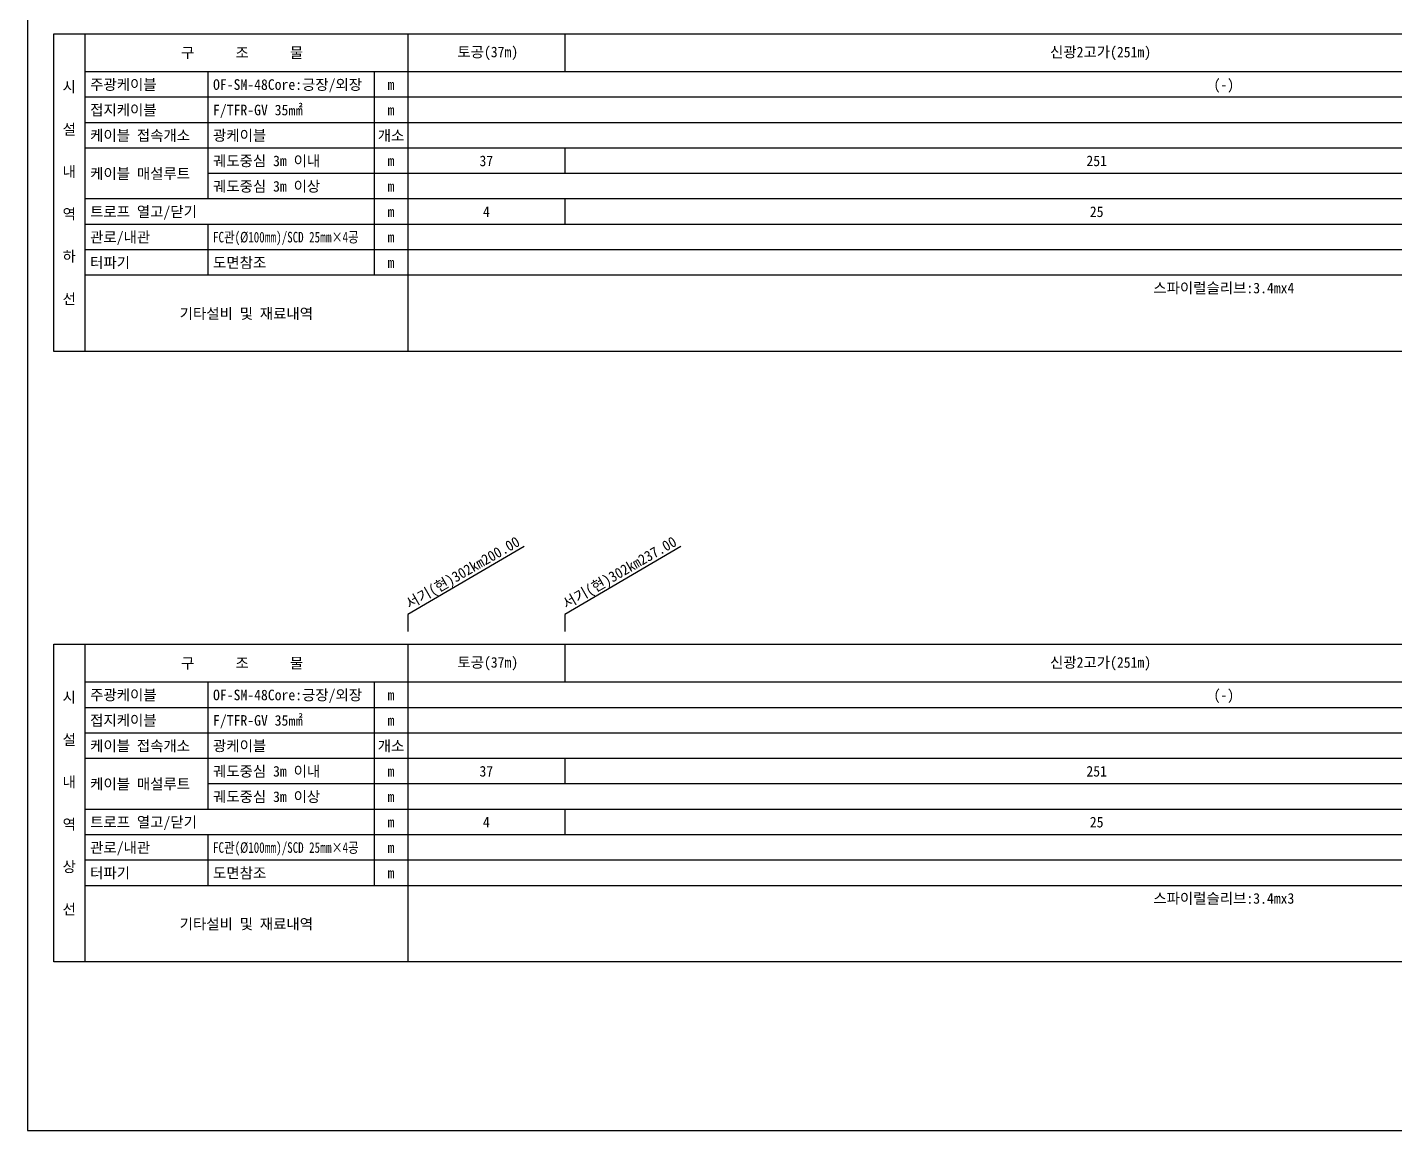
# Model space of a CAD drawing. Header units: millimetres. Extents: x 4198 to 4994, y 1103 to 1807.
# Drawn here: x 4197.9 to 4520.5, y 1103.1 to 1363.4 of the extents above; entities that cross this region are included whole.
import ezdxf
from ezdxf.enums import TextEntityAlignment as Align
from ezdxf.xclip import XClip

# ---------------------------------------------------------------- set-up
doc = ezdxf.new("R2010")
doc.units = ezdxf.units.MM
doc.header["$LTSCALE"] = 10
doc.header["$MEASUREMENT"] = 0
doc.header["$XCLIPFRAME"] = 2
for name, color, linetype in [('TT-TABL-LIN1', 4, 'Continuous'), ('TT-TABL-LIN2', 1, 'Continuous'), ('TT-TABL-TEX1', 6, 'Continuous'), ('TT-TABL-TEX2', 3, 'Continuous'), ('TZ-BASE', 253, 'Continuous'), ('TZ-LEAL', 1, 'Continuous'), ('TZ-LEAT', 3, 'Continuous')]:
    doc.layers.add(name, color=color, linetype=linetype)
doc.layers.add('TX-PAPR', color=2, linetype='Continuous', plot=False)
doc.styles.get("Standard").update_dxf_attribs({"font": 'GulimChe.ttf'})

# ---------------------------------------------------------------- blocks, each defined once
blk = doc.blocks.new('JD-DFHDH6GH34GH7')
at = {"layer": 'TZ-BASE'}
for p, q in [((154.82, -175), (200.66, 181.69)), ((54, -175), (80, 27.34))]:
    blk.add_line(p, q, dxfattribs=at)
blk = doc.blocks.new('JD-경부고속하선표_190503')
at = {"layer": 'TT-TABL-LIN1'}
blk.add_lwpolyline([(2, 114), (785.58, 114), (785.58, 39), (2, 39)], close=True, dxfattribs=at)
at = {"layer": 'TT-TABL-LIN2'}
for p, q in [((85.58, 114), (85.58, 39)), ((77.58, 105), (77.58, 57))]:
    blk.add_line(p, q, dxfattribs=at)
for points in [[(9.33, 114), (9.33, 39)], [(785.58, 105), (9.33, 105)], [(38.33, 105), (38.33, 75)], [(785.58, 99), (9.33, 99)], [(785.58, 93), (9.33, 93)], [(785.58, 87), (9.33, 87)], [(785.58, 81), (38.33, 81)], [(785.58, 75), (9.33, 75)], [(785.58, 69), (9.33, 69)], [(38.33, 69), (38.33, 57)], [(785.58, 63), (9.33, 63)], [(785.58, 57), (9.33, 57)]]:
    blk.add_lwpolyline(points, dxfattribs=at)
at = {"layer": 'TT-TABL-TEX1'}
for s, p in [('구      조      물', (46.45, 109.5)), ('시', (5.66, 101.5)), ('설', (5.66, 91.5)), ('내', (5.66, 81.5)), ('역', (5.66, 71.5)), ('하', (5.66, 61.5)), ('선', (5.66, 51.5))]:
    blk.add_text(s, height=2.5, rotation=0, dxfattribs=at).set_placement(p, align=Align.MIDDLE)
at = {"layer": 'TT-TABL-TEX2'}
for s, p in [('주광케이블', (10.59, 102)), ('OF-SM-48Core:긍장/외장', (39.59, 102)), ('접지케이블', (10.59, 96)), ('F/TFR-GV 35㎟', (39.59, 96)), ('케이블 접속개소', (10.59, 90)), ('광케이블', (39.59, 90)), ('궤도중심 3m 이내', (39.59, 84)), ('케이블 매설루트', (10.59, 81)), ('궤도중심 3m 이상', (39.59, 78)), ('트로프 열고/닫기', (10.59, 72)), ('관로/내관', (10.59, 66)), ('터파기', (10.59, 60)), ('도면참조', (39.59, 60))]:
    blk.add_text(s, height=2.5, rotation=0, dxfattribs=at).set_placement(p, align=Align.MIDDLE_LEFT)
for s, p in [('m', (81.58, 102)), ('m', (81.58, 96)), ('m', (81.58, 96)), ('개소', (81.58, 90)), ('m', (81.58, 84)), ('m', (81.58, 78)), ('m', (81.58, 72)), ('m', (81.58, 66)), ('m', (81.58, 60)), ('기타설비 및 재료내역', (47.45, 48))]:
    blk.add_text(s, height=2.5, rotation=0, dxfattribs=at).set_placement(p, align=Align.MIDDLE)
at = {"layer": 'TT-TABL-TEX2', "width": 0.8}
blk.add_text('FC관(Ø100㎜)/SCD 25㎜×4공', height=2.5, rotation=0, dxfattribs=at).set_placement((39.59, 66), align=Align.MIDDLE_LEFT)
blk = doc.blocks.new('JD-경부고속상선표_190503')
at = {"layer": 'TT-TABL-LIN1'}
blk.add_lwpolyline([(2, 114), (785.58, 114), (785.58, 39), (2, 39)], close=True, dxfattribs=at)
at = {"layer": 'TT-TABL-LIN2'}
for p, q in [((85.58, 114), (85.58, 39)), ((77.58, 105), (77.58, 57))]:
    blk.add_line(p, q, dxfattribs=at)
for points in [[(9.33, 114), (9.33, 39)], [(785.58, 105), (9.33, 105)], [(38.33, 105), (38.33, 75)], [(785.58, 99), (9.33, 99)], [(785.58, 93), (9.33, 93)], [(785.58, 87), (9.33, 87)], [(785.58, 81), (38.33, 81)], [(785.58, 75), (9.33, 75)], [(785.58, 69), (9.33, 69)], [(38.33, 69), (38.33, 57)], [(785.58, 63), (9.33, 63)], [(785.58, 57), (9.33, 57)]]:
    blk.add_lwpolyline(points, dxfattribs=at)
at = {"layer": 'TT-TABL-TEX1'}
for s, p in [('구      조      물', (46.45, 109.5)), ('시', (5.66, 101.5)), ('설', (5.66, 91.5)), ('내', (5.66, 81.5)), ('역', (5.66, 71.5)), ('상', (5.66, 61.5)), ('선', (5.66, 51.5))]:
    blk.add_text(s, height=2.5, rotation=0, dxfattribs=at).set_placement(p, align=Align.MIDDLE)
at = {"layer": 'TT-TABL-TEX2'}
for s, p in [('주광케이블', (10.59, 102)), ('OF-SM-48Core:긍장/외장', (39.59, 102)), ('접지케이블', (10.59, 96)), ('F/TFR-GV 35㎟', (39.59, 96)), ('케이블 접속개소', (10.59, 90)), ('광케이블', (39.59, 90)), ('궤도중심 3m 이내', (39.59, 84)), ('케이블 매설루트', (10.59, 81)), ('궤도중심 3m 이상', (39.59, 78)), ('트로프 열고/닫기', (10.59, 72)), ('관로/내관', (10.59, 66)), ('터파기', (10.59, 60)), ('도면참조', (39.59, 60))]:
    blk.add_text(s, height=2.5, rotation=0, dxfattribs=at).set_placement(p, align=Align.MIDDLE_LEFT)
for s, p in [('m', (81.58, 102)), ('m', (81.58, 96)), ('m', (81.58, 96)), ('개소', (81.58, 90)), ('m', (81.58, 84)), ('m', (81.58, 78)), ('m', (81.58, 72)), ('m', (81.58, 66)), ('m', (81.58, 60)), ('기타설비 및 재료내역', (47.45, 48))]:
    blk.add_text(s, height=2.5, rotation=0, dxfattribs=at).set_placement(p, align=Align.MIDDLE)
at = {"layer": 'TT-TABL-TEX2', "width": 0.8}
blk.add_text('FC관(Ø100㎜)/SCD 25㎜×4공', height=2.5, rotation=0, dxfattribs=at).set_placement((39.59, 66), align=Align.MIDDLE_LEFT)

msp = doc.modelspace()

# ---------------------------------------------------------------- linework, layer by layer
at = {"layer": 'TT-TABL-LIN2'}
for p, q in [((4324.68, 1361.87), (4324.68, 1352.87)), ((4324.68, 1217.85), (4324.68, 1208.85))]:
    msp.add_line(p, q, dxfattribs=at)
at = {"layer": 'TX-PAPR'}
msp.add_lwpolyline([(4197.89, 1103.05), (4993.89, 1103.05), (4993.89, 1619.05), (4197.89, 1619.05)], close=True, dxfattribs=at)
at = {"layer": 'TZ-LEAL'}
for points in [[(4324.68, 1334.87), (4324.68, 1328.87)], [(4324.68, 1322.87), (4324.68, 1316.87)], [(4315.07, 1240.87), (4287.68, 1224.85), (4287.68, 1220.85)], [(4352.07, 1240.87), (4324.68, 1224.85), (4324.68, 1220.85)], [(4324.68, 1190.85), (4324.68, 1184.85)], [(4324.68, 1178.85), (4324.68, 1172.85)]]:
    msp.add_lwpolyline(points, dxfattribs=at)

# ---------------------------------------------------------------- block references
at = {"layer": 'TT-TABL-LIN2'}
for name, p in [('JD-경부고속하선표_190503', (4202.11, 1247.87)), ('JD-경부고속상선표_190503', (4202.11, 1103.85))]:
    msp.add_blockref(name, p, dxfattribs=at)
at = {"layer": 'TZ-BASE'}
ref = msp.add_blockref('JD-DFHDH6GH34GH7', (4282.02, 1473), dxfattribs=at)
XClip(ref).set_block_clipping_path([(0.0000000001, -75), (700.0000000011, 75.0000000102)])

# ---------------------------------------------------------------- texts
at = {"layer": 'TT-TABL-TEX2'}
for s, p in [('토공(37m)', (4306.52, 1357.37)), ('신광2고가(251m)', (4451.1, 1357.37)), ('토공(37m)', (4306.52, 1213.35)), ('신광2고가(251m)', (4451.1, 1213.35))]:
    msp.add_text(s, height=2.5, dxfattribs=at).set_placement(p, align=Align.MIDDLE)
for s, p in [('(-)', (4480.18, 1349.87)), ('37', (4306.18, 1331.87)), ('251', (4450.18, 1331.87)), ('4', (4306.18, 1319.87)), ('25', (4450.18, 1319.87)), ('스파이럴슬리브:3.4mx4', (4480.18, 1301.87)), ('(-)', (4480.18, 1205.85)), ('37', (4306.18, 1187.85)), ('251', (4450.18, 1187.85)), ('4', (4306.18, 1175.85)), ('25', (4450.18, 1175.85)), ('스파이럴슬리브:3.4mx3', (4480.18, 1157.85))]:
    msp.add_text(s, height=2.5, dxfattribs=at).set_placement(p, align=Align.MIDDLE_CENTER)
at = {"layer": 'TZ-LEAT'}
for s, p in [('서기(현)302km200.00', (4301.18, 1233.64)), ('서기(현)302km237.00', (4338.18, 1233.64))]:
    msp.add_text(s, height=2.5, rotation=30, dxfattribs=at).set_placement(p, align=Align.CENTER)

doc.saveas('drawing.dxf')
